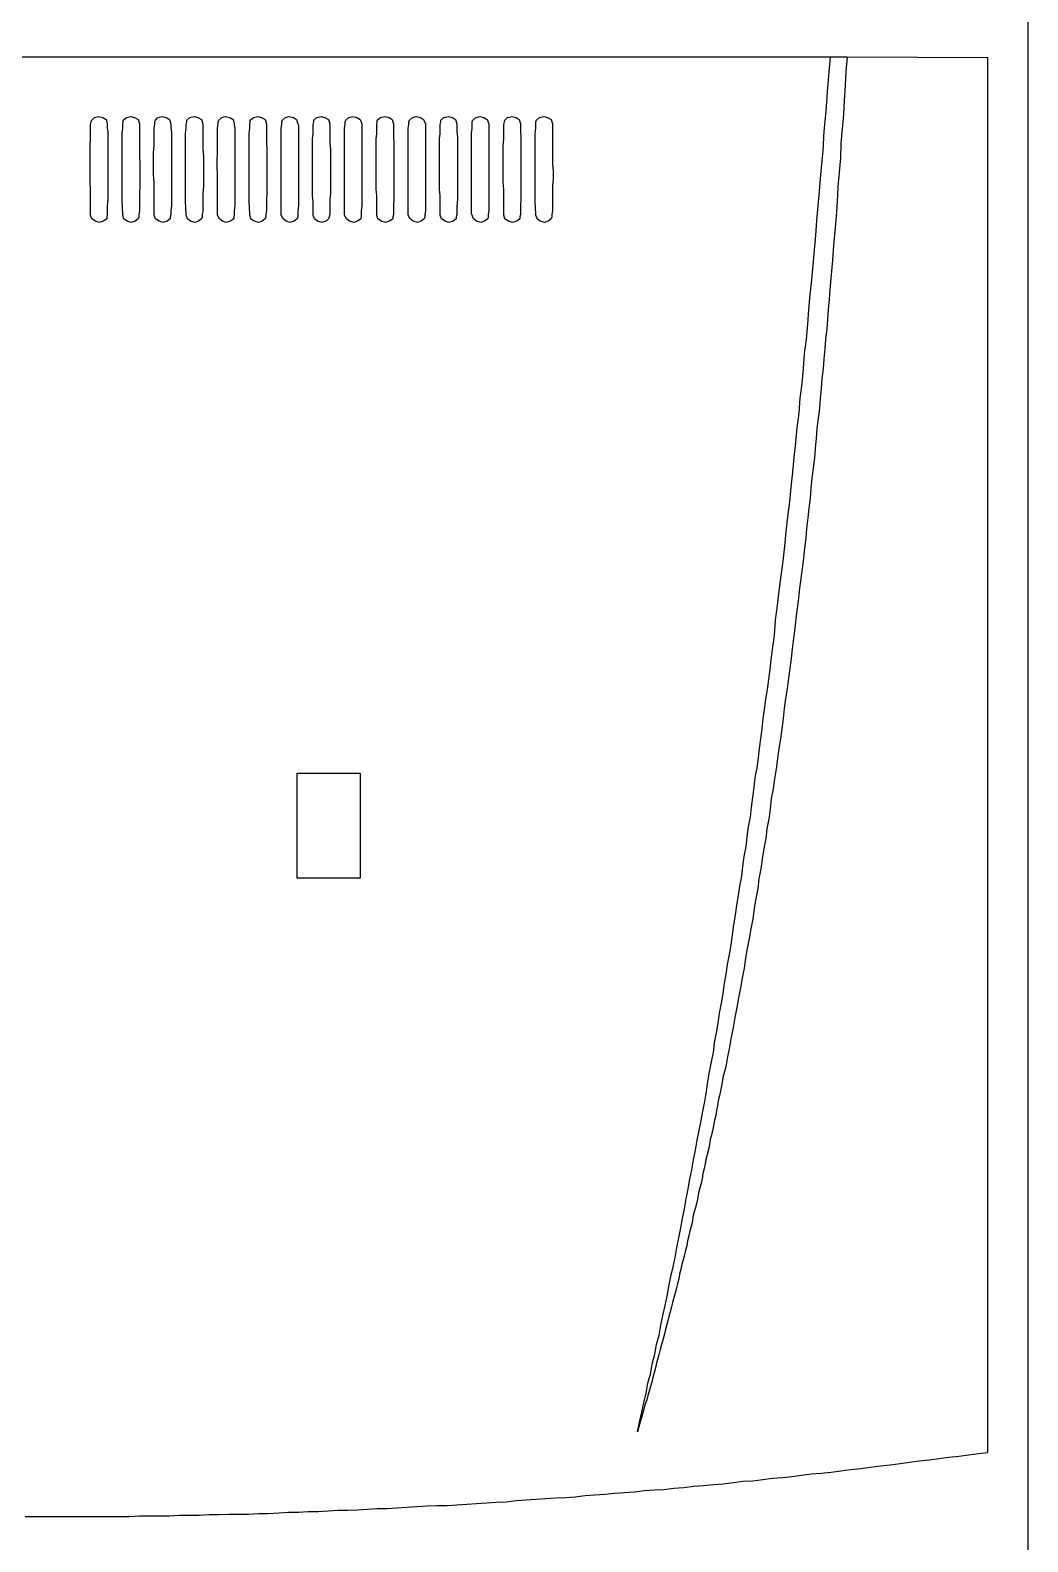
# Model space of a CAD drawing. Extents: x 11 to 591, y 39 to 419.
# Drawn here: x 550.8 to 591.2, y 120.7 to 181.9 of the extents above; entities that cross this region are included whole.
import ezdxf

# ---------------------------------------------------------------- set-up
doc = ezdxf.new("R2010")
doc.units = 0
doc.layers.get('0').update_dxf_attribs({"linetype": 'CONTINUOUS'})

msp = doc.modelspace()

# ---------------------------------------------------------------- linework, layer by layer
at = {"color": 5}
msp.add_line((591.215419, 418.930266), (591.215419, 38.955266), dxfattribs=at)
at = {"color": 3}
for p, q in [((583.890419, 180.830266), (510.540419, 180.830266)), ((589.590419, 180.805266), (583.890419, 180.830266)), ((589.590419, 124.280266), (589.590419, 180.805266)), ((585.240419, 123.730266), (585.640419, 123.780266)), ((585.640419, 123.780266), (586.040419, 123.830266)), ((586.040419, 123.830266), (586.415419, 123.880266)), ((586.415419, 123.880266), (586.815419, 123.930266)), ((586.815419, 123.930266), (587.215419, 123.980266)), ((587.215419, 123.980266), (587.615419, 124.030266)), ((587.615419, 124.030266), (588.015419, 124.080266)), ((588.015419, 124.080266), (588.415419, 124.130266)), ((588.415419, 124.130266), (588.815419, 124.180266)), ((588.815419, 124.180266), (589.215419, 124.230266)), ((589.215419, 124.230266), (589.590419, 124.280266)), ((580.065419, 123.130266), (580.465419, 123.180266)), ((580.465419, 123.180266), (580.865419, 123.230266)), ((580.865419, 123.230266), (581.265419, 123.255266)), ((581.265419, 123.255266), (581.665419, 123.305266)), ((581.665419, 123.305266), (582.040419, 123.355266)), ((582.040419, 123.355266), (582.440419, 123.405266)), ((582.440419, 123.405266), (582.840419, 123.430266)), ((582.840419, 123.430266), (583.240419, 123.480266)), ((583.240419, 123.480266), (583.640419, 123.530266)), ((583.640419, 123.530266), (584.040419, 123.580266)), ((584.040419, 123.580266), (584.440419, 123.630266)), ((584.440419, 123.630266), (584.840419, 123.680266)), ((584.840419, 123.680266), (585.240419, 123.730266)), ((573.265419, 122.530266), (573.665419, 122.555266)), ((573.665419, 122.555266), (574.065419, 122.580266)), ((574.065419, 122.580266), (574.465419, 122.630266)), ((574.465419, 122.630266), (574.865419, 122.655266)), ((574.865419, 122.655266), (575.265419, 122.680266)), ((575.265419, 122.680266), (575.665419, 122.730266)), ((575.665419, 122.730266), (576.065419, 122.755266)), ((576.065419, 122.755266), (576.465419, 122.780266)), ((576.465419, 122.780266), (576.865419, 122.830266)), ((576.865419, 122.830266), (577.265419, 122.855266)), ((577.265419, 122.855266), (577.665419, 122.905266)), ((577.665419, 122.905266), (578.065419, 122.930266)), ((578.065419, 122.930266), (578.465419, 122.980266)), ((578.465419, 122.980266), (578.865419, 123.005266)), ((578.865419, 123.005266), (579.265419, 123.055266)), ((579.265419, 123.055266), (579.665419, 123.105266)), ((579.665419, 123.105266), (580.065419, 123.130266)), ((562.840419, 121.905266), (563.240419, 121.930266)), ((563.240419, 121.930266), (563.640419, 121.930266)), ((563.640419, 121.930266), (564.040419, 121.955266)), ((564.040419, 121.955266), (564.440419, 121.980266)), ((564.440419, 121.980266), (564.840419, 122.005266)), ((564.840419, 122.005266), (565.240419, 122.005266)), ((565.240419, 122.005266), (565.640419, 122.030266)), ((565.640419, 122.030266), (566.040419, 122.055266)), ((566.040419, 122.055266), (566.440419, 122.080266)), ((566.440419, 122.080266), (566.865419, 122.105266)), ((566.865419, 122.105266), (567.265419, 122.130266)), ((567.265419, 122.130266), (567.665419, 122.130266)), ((567.665419, 122.130266), (568.065419, 122.155266)), ((568.065419, 122.155266), (568.465419, 122.180266)), ((568.465419, 122.180266), (568.865419, 122.205266)), ((568.865419, 122.205266), (569.265419, 122.230266)), ((569.265419, 122.230266), (569.665419, 122.255266)), ((569.665419, 122.255266), (570.065419, 122.280266)), ((570.065419, 122.280266), (570.465419, 122.330266)), ((570.465419, 122.330266), (570.865419, 122.355266)), ((570.865419, 122.355266), (571.265419, 122.380266)), ((571.265419, 122.380266), (571.665419, 122.405266)), ((571.665419, 122.405266), (572.065419, 122.430266)), ((572.065419, 122.430266), (572.465419, 122.455266)), ((572.465419, 122.455266), (572.865419, 122.480266)), ((572.865419, 122.480266), (573.265419, 122.530266)), ((550.565419, 121.680266), (550.965419, 121.680266)), ((550.965419, 121.680266), (551.165419, 121.680266)), ((551.165419, 121.680266), (551.565419, 121.680266)), ((551.565419, 121.680266), (551.990419, 121.680266)), ((551.990419, 121.680266), (552.390419, 121.680266)), ((552.390419, 121.680266), (552.790419, 121.680266)), ((552.790419, 121.680266), (553.190419, 121.680266)), ((553.190419, 121.680266), (553.590419, 121.680266)), ((553.590419, 121.680266), (553.990419, 121.680266)), ((553.990419, 121.680266), (554.390419, 121.680266)), ((554.390419, 121.680266), (554.790419, 121.680266)), ((554.790419, 121.680266), (555.190419, 121.705266)), ((555.190419, 121.705266), (555.590419, 121.705266)), ((555.590419, 121.705266), (555.990419, 121.705266)), ((555.990419, 121.705266), (556.415419, 121.705266)), ((556.415419, 121.705266), (556.815419, 121.730266)), ((556.815419, 121.730266), (557.215419, 121.730266)), ((557.215419, 121.730266), (557.615419, 121.730266)), ((557.615419, 121.730266), (558.015419, 121.755266)), ((558.015419, 121.755266), (558.415419, 121.755266)), ((558.415419, 121.755266), (558.815419, 121.780266)), ((558.815419, 121.780266), (559.215419, 121.780266)), ((559.215419, 121.780266), (559.615419, 121.780266)), ((559.615419, 121.780266), (560.015419, 121.805266)), ((560.015419, 121.805266), (560.415419, 121.805266)), ((560.415419, 121.805266), (560.840419, 121.830266)), ((560.840419, 121.830266), (561.240419, 121.855266)), ((561.240419, 121.855266), (561.640419, 121.855266)), ((561.640419, 121.855266), (562.040419, 121.880266)), ((562.040419, 121.880266), (562.440419, 121.880266)), ((562.440419, 121.880266), (562.840419, 121.905266))]:
    msp.add_line(p, q, dxfattribs=at)
at = {"color": 1}
for p, q in [((583.165419, 180.230266), (583.215419, 180.830266)), ((583.890419, 180.830266), (583.840419, 180.255266)), ((583.090419, 179.430266), (583.165419, 180.230266)), ((583.840419, 180.255266), (583.815419, 179.680266)), ((583.815419, 179.680266), (583.765419, 179.080266)), ((583.040419, 178.630266), (583.090419, 179.430266)), ((583.765419, 179.080266), (583.740419, 178.505266)), ((553.265419, 178.280266), (553.365419, 178.380266)), ((553.365419, 178.380266), (553.540419, 178.430266)), ((553.540419, 178.430266), (553.715419, 178.380266)), ((553.715419, 178.380266), (553.840419, 178.305266)), ((553.840419, 178.305266), (553.890419, 178.130266)), ((554.540419, 178.280266), (554.665419, 178.380266)), ((554.665419, 178.380266), (554.840419, 178.430266)), ((554.840419, 178.430266), (554.990419, 178.380266)), ((554.990419, 178.380266), (555.140419, 178.305266)), ((555.140419, 178.305266), (555.190419, 178.130266)), ((555.840419, 178.280266), (555.940419, 178.380266)), ((555.940419, 178.380266), (556.115419, 178.430266)), ((556.115419, 178.430266), (556.290419, 178.380266)), ((556.290419, 178.380266), (556.415419, 178.305266)), ((556.415419, 178.305266), (556.465419, 178.130266)), ((557.115419, 178.280266), (557.240419, 178.380266)), ((557.240419, 178.380266), (557.415419, 178.430266)), ((557.415419, 178.430266), (557.565419, 178.380266)), ((557.565419, 178.380266), (557.715419, 178.305266)), ((557.715419, 178.305266), (557.765419, 178.130266)), ((558.415419, 178.280266), (558.540419, 178.380266)), ((558.540419, 178.380266), (558.690419, 178.430266)), ((558.690419, 178.430266), (558.865419, 178.380266)), ((558.865419, 178.380266), (558.990419, 178.305266)), ((558.990419, 178.305266), (559.040419, 178.130266)), ((559.690419, 178.280266), (559.815419, 178.380266)), ((559.815419, 178.380266), (559.990419, 178.430266)), ((559.990419, 178.430266), (560.140419, 178.380266)), ((560.140419, 178.380266), (560.290419, 178.305266)), ((560.290419, 178.305266), (560.340419, 178.130266)), ((560.990419, 178.280266), (561.115419, 178.380266)), ((561.115419, 178.380266), (561.265419, 178.430266)), ((561.265419, 178.430266), (561.440419, 178.380266)), ((561.440419, 178.380266), (561.565419, 178.305266)), ((561.565419, 178.305266), (561.615419, 178.130266)), ((562.265419, 178.280266), (562.390419, 178.380266)), ((562.390419, 178.380266), (562.565419, 178.430266)), ((562.565419, 178.430266), (562.715419, 178.380266)), ((562.715419, 178.380266), (562.865419, 178.305266)), ((562.865419, 178.305266), (562.915419, 178.130266)), ((563.565419, 178.280266), (563.690419, 178.380266)), ((563.690419, 178.380266), (563.840419, 178.430266)), ((563.840419, 178.430266), (564.015419, 178.380266)), ((564.015419, 178.380266), (564.140419, 178.305266)), ((564.140419, 178.305266), (564.215419, 178.130266)), ((564.840419, 178.280266), (564.965419, 178.380266)), ((564.965419, 178.380266), (565.140419, 178.430266)), ((565.140419, 178.430266), (565.315419, 178.380266)), ((565.315419, 178.380266), (565.440419, 178.305266)), ((565.440419, 178.305266), (565.490419, 178.130266)), ((566.140419, 178.280266), (566.265419, 178.380266)), ((566.265419, 178.380266), (566.415419, 178.430266)), ((566.415419, 178.430266), (566.590419, 178.380266)), ((566.590419, 178.380266), (566.715419, 178.305266)), ((566.715419, 178.305266), (566.790419, 178.130266)), ((567.415419, 178.280266), (567.540419, 178.380266)), ((567.540419, 178.380266), (567.715419, 178.430266)), ((567.715419, 178.430266), (567.890419, 178.380266)), ((567.890419, 178.380266), (568.015419, 178.305266)), ((568.015419, 178.305266), (568.065419, 178.130266)), ((568.715419, 178.280266), (568.840419, 178.380266)), ((568.840419, 178.380266), (568.990419, 178.430266)), ((568.990419, 178.430266), (569.165419, 178.380266)), ((569.165419, 178.380266), (569.290419, 178.305266)), ((569.290419, 178.305266), (569.365419, 178.130266)), ((570.015419, 178.280266), (570.115419, 178.380266)), ((570.115419, 178.380266), (570.290419, 178.430266)), ((570.290419, 178.430266), (570.465419, 178.380266)), ((570.465419, 178.380266), (570.590419, 178.305266)), ((570.590419, 178.305266), (570.640419, 178.130266)), ((571.290419, 178.280266), (571.415419, 178.380266)), ((571.415419, 178.380266), (571.590419, 178.430266)), ((571.590419, 178.430266), (571.740419, 178.380266)), ((571.740419, 178.380266), (571.890419, 178.305266)), ((571.890419, 178.305266), (571.940419, 178.130266)), ((582.965419, 177.830266), (583.040419, 178.630266)), ((583.740419, 178.505266), (583.690419, 177.930266)), ((553.215419, 178.105266), (553.240419, 178.205266)), ((553.215419, 177.955266), (553.215419, 178.105266)), ((553.215419, 177.730266), (553.215419, 177.955266)), ((553.215419, 177.505266), (553.215419, 177.730266)), ((553.240419, 178.205266), (553.265419, 178.280266)), ((553.890419, 178.130266), (553.890419, 178.080266)), ((553.890419, 178.080266), (553.890419, 177.955266)), ((553.890419, 177.955266), (553.915419, 177.805266)), ((553.915419, 177.805266), (553.915419, 177.605266)), ((554.490419, 177.730266), (554.515419, 177.955266)), ((554.490419, 177.505266), (554.490419, 177.730266)), ((554.515419, 178.105266), (554.540419, 178.205266)), ((554.515419, 177.955266), (554.515419, 178.105266)), ((554.540419, 178.205266), (554.540419, 178.280266)), ((555.190419, 178.130266), (555.190419, 178.080266)), ((555.190419, 178.080266), (555.190419, 177.955266)), ((555.190419, 177.955266), (555.190419, 177.805266)), ((555.190419, 177.805266), (555.190419, 177.605266)), ((555.790419, 177.955266), (555.815419, 178.105266)), ((555.790419, 177.730266), (555.790419, 177.955266)), ((555.790419, 177.505266), (555.790419, 177.730266)), ((555.815419, 178.205266), (555.840419, 178.280266)), ((555.815419, 178.105266), (555.815419, 178.205266)), ((556.465419, 178.130266), (556.465419, 178.080266)), ((556.465419, 178.080266), (556.465419, 177.955266)), ((556.465419, 177.955266), (556.490419, 177.805266)), ((556.490419, 177.805266), (556.490419, 177.605266)), ((557.065419, 177.730266), (557.090419, 177.955266)), ((557.065419, 177.505266), (557.065419, 177.730266)), ((557.090419, 178.105266), (557.115419, 178.205266)), ((557.090419, 177.955266), (557.090419, 178.105266)), ((557.115419, 178.205266), (557.115419, 178.280266)), ((557.765419, 178.130266), (557.765419, 178.080266)), ((557.765419, 178.080266), (557.765419, 177.955266)), ((557.765419, 177.955266), (557.765419, 177.805266)), ((557.765419, 177.805266), (557.765419, 177.605266)), ((558.365419, 177.955266), (558.390419, 178.105266)), ((558.365419, 177.730266), (558.365419, 177.955266)), ((558.365419, 177.505266), (558.365419, 177.730266)), ((558.390419, 178.205266), (558.415419, 178.280266)), ((558.390419, 178.105266), (558.390419, 178.205266)), ((559.040419, 178.130266), (559.040419, 178.080266)), ((559.040419, 178.080266), (559.065419, 177.955266)), ((559.065419, 177.955266), (559.065419, 177.805266)), ((559.065419, 177.805266), (559.065419, 177.605266)), ((559.640419, 177.730266), (559.665419, 177.955266)), ((559.640419, 177.505266), (559.640419, 177.730266)), ((559.665419, 178.105266), (559.690419, 178.205266)), ((559.665419, 177.955266), (559.665419, 178.105266)), ((559.690419, 178.205266), (559.690419, 178.280266)), ((560.340419, 178.130266), (560.340419, 178.080266)), ((560.340419, 178.080266), (560.340419, 177.955266)), ((560.340419, 177.955266), (560.340419, 177.805266)), ((560.340419, 177.805266), (560.340419, 177.605266)), ((560.940419, 177.955266), (560.965419, 178.105266)), ((560.940419, 177.730266), (560.940419, 177.955266)), ((560.940419, 177.505266), (560.940419, 177.730266)), ((560.965419, 178.205266), (560.990419, 178.280266)), ((560.965419, 178.105266), (560.965419, 178.205266)), ((561.615419, 178.130266), (561.640419, 178.080266)), ((561.640419, 178.080266), (561.640419, 177.955266)), ((561.640419, 177.955266), (561.640419, 177.805266)), ((561.640419, 177.805266), (561.640419, 177.605266)), ((562.215419, 177.505266), (562.240419, 177.730266)), ((562.240419, 178.105266), (562.265419, 178.205266)), ((562.240419, 177.955266), (562.240419, 178.105266)), ((562.240419, 177.730266), (562.240419, 177.955266)), ((562.265419, 178.205266), (562.265419, 178.280266)), ((562.915419, 178.130266), (562.915419, 178.080266)), ((562.915419, 178.080266), (562.915419, 177.955266)), ((562.915419, 177.955266), (562.915419, 177.805266)), ((562.915419, 177.805266), (562.915419, 177.605266)), ((563.515419, 177.955266), (563.540419, 178.105266)), ((563.515419, 177.730266), (563.515419, 177.955266)), ((563.515419, 177.505266), (563.515419, 177.730266)), ((563.540419, 178.205266), (563.565419, 178.280266)), ((563.540419, 178.105266), (563.540419, 178.205266)), ((564.215419, 178.130266), (564.215419, 178.080266)), ((564.215419, 178.080266), (564.215419, 177.955266)), ((564.215419, 177.955266), (564.215419, 177.805266)), ((564.215419, 177.805266), (564.215419, 177.605266)), ((564.790419, 177.505266), (564.815419, 177.730266)), ((564.815419, 178.105266), (564.840419, 178.205266)), ((564.815419, 177.955266), (564.815419, 178.105266)), ((564.815419, 177.730266), (564.815419, 177.955266)), ((564.840419, 178.205266), (564.840419, 178.280266)), ((565.490419, 178.130266), (565.490419, 178.080266)), ((565.490419, 178.080266), (565.490419, 177.955266)), ((565.490419, 177.955266), (565.490419, 177.805266)), ((565.490419, 177.805266), (565.490419, 177.605266)), ((566.090419, 177.955266), (566.115419, 178.105266)), ((566.090419, 177.730266), (566.090419, 177.955266)), ((566.090419, 177.505266), (566.090419, 177.730266)), ((566.115419, 178.205266), (566.140419, 178.280266)), ((566.115419, 178.105266), (566.115419, 178.205266)), ((566.790419, 178.130266), (566.790419, 178.080266)), ((566.790419, 178.080266), (566.790419, 177.955266)), ((566.790419, 177.955266), (566.790419, 177.805266)), ((566.790419, 177.805266), (566.790419, 177.605266)), ((567.365419, 177.505266), (567.390419, 177.730266)), ((567.390419, 178.105266), (567.415419, 178.205266)), ((567.390419, 177.955266), (567.390419, 178.105266)), ((567.390419, 177.730266), (567.390419, 177.955266)), ((567.415419, 178.205266), (567.415419, 178.280266)), ((568.065419, 178.130266), (568.065419, 178.080266)), ((568.065419, 178.080266), (568.065419, 177.955266)), ((568.065419, 177.955266), (568.065419, 177.805266)), ((568.065419, 177.805266), (568.090419, 177.605266)), ((568.665419, 177.730266), (568.690419, 177.955266)), ((568.665419, 177.505266), (568.665419, 177.730266)), ((568.690419, 178.205266), (568.715419, 178.280266)), ((568.690419, 178.105266), (568.690419, 178.205266)), ((568.690419, 177.955266), (568.690419, 178.105266)), ((569.365419, 178.130266), (569.365419, 178.080266)), ((569.365419, 178.080266), (569.365419, 177.955266)), ((569.365419, 177.955266), (569.365419, 177.805266)), ((569.365419, 177.805266), (569.365419, 177.605266)), ((569.965419, 178.105266), (569.990419, 178.205266)), ((569.965419, 177.955266), (569.965419, 178.105266)), ((569.965419, 177.730266), (569.965419, 177.955266)), ((569.965419, 177.505266), (569.965419, 177.730266)), ((569.990419, 178.205266), (570.015419, 178.280266)), ((570.640419, 178.130266), (570.640419, 178.080266)), ((570.640419, 178.080266), (570.640419, 177.955266)), ((570.640419, 177.955266), (570.640419, 177.805266)), ((570.640419, 177.805266), (570.665419, 177.605266)), ((571.240419, 177.730266), (571.265419, 177.955266)), ((571.240419, 177.505266), (571.240419, 177.730266)), ((571.265419, 178.205266), (571.290419, 178.280266)), ((571.265419, 178.105266), (571.265419, 178.205266)), ((571.265419, 177.955266), (571.265419, 178.105266)), ((571.940419, 178.130266), (571.940419, 178.080266)), ((571.940419, 178.080266), (571.940419, 177.955266)), ((571.940419, 177.955266), (571.940419, 177.805266)), ((571.940419, 177.805266), (571.940419, 177.605266)), ((582.915419, 177.030266), (582.965419, 177.830266)), ((583.690419, 177.930266), (583.640419, 177.330266)), ((553.190419, 177.255266), (553.215419, 177.505266)), ((553.190419, 176.955266), (553.190419, 177.255266)), ((553.915419, 177.605266), (553.915419, 177.355266)), ((553.915419, 177.355266), (553.915419, 177.105266)), ((553.915419, 177.105266), (553.915419, 176.805266)), ((554.490419, 177.255266), (554.490419, 177.505266)), ((554.490419, 176.955266), (554.490419, 177.255266)), ((555.190419, 177.605266), (555.190419, 177.355266)), ((555.190419, 177.355266), (555.190419, 177.105266)), ((555.190419, 177.105266), (555.190419, 176.805266)), ((555.765419, 176.955266), (555.790419, 177.255266)), ((555.790419, 177.255266), (555.790419, 177.505266)), ((556.490419, 177.605266), (556.490419, 177.355266)), ((556.490419, 177.355266), (556.490419, 177.105266)), ((556.490419, 177.105266), (556.490419, 176.805266)), ((557.065419, 177.255266), (557.065419, 177.505266)), ((557.065419, 176.955266), (557.065419, 177.255266)), ((557.765419, 177.605266), (557.765419, 177.355266)), ((557.765419, 177.355266), (557.765419, 177.105266)), ((557.765419, 177.105266), (557.790419, 176.805266)), ((558.365419, 177.255266), (558.365419, 177.505266)), ((558.365419, 176.955266), (558.365419, 177.255266)), ((559.065419, 177.605266), (559.065419, 177.355266)), ((559.065419, 177.355266), (559.065419, 177.105266)), ((559.065419, 177.105266), (559.065419, 176.805266)), ((559.640419, 177.255266), (559.640419, 177.505266)), ((559.640419, 176.955266), (559.640419, 177.255266)), ((560.340419, 177.605266), (560.340419, 177.355266)), ((560.340419, 177.355266), (560.365419, 177.105266)), ((560.365419, 177.105266), (560.365419, 176.805266)), ((560.940419, 177.255266), (560.940419, 177.505266)), ((560.940419, 176.955266), (560.940419, 177.255266)), ((561.640419, 177.605266), (561.640419, 177.355266)), ((561.640419, 177.355266), (561.640419, 177.105266)), ((561.640419, 177.105266), (561.640419, 176.805266)), ((562.215419, 177.255266), (562.215419, 177.505266)), ((562.215419, 176.955266), (562.215419, 177.255266)), ((562.915419, 177.605266), (562.915419, 177.355266)), ((562.915419, 177.355266), (562.940419, 177.105266)), ((562.940419, 177.105266), (562.940419, 176.805266)), ((563.515419, 177.255266), (563.515419, 177.505266)), ((563.515419, 176.955266), (563.515419, 177.255266)), ((564.215419, 177.605266), (564.215419, 177.355266)), ((564.215419, 177.355266), (564.215419, 177.105266)), ((564.215419, 177.105266), (564.215419, 176.805266)), ((564.790419, 177.255266), (564.790419, 177.505266)), ((564.790419, 176.955266), (564.790419, 177.255266)), ((565.490419, 177.605266), (565.515419, 177.355266)), ((565.515419, 177.355266), (565.515419, 177.105266)), ((565.515419, 177.105266), (565.515419, 176.805266)), ((566.090419, 177.255266), (566.090419, 177.505266)), ((566.090419, 176.955266), (566.090419, 177.255266)), ((566.790419, 177.605266), (566.790419, 177.355266)), ((566.790419, 177.355266), (566.790419, 177.105266)), ((566.790419, 177.105266), (566.790419, 176.805266)), ((567.365419, 177.255266), (567.365419, 177.505266)), ((567.365419, 176.955266), (567.365419, 177.255266)), ((568.090419, 177.605266), (568.090419, 177.355266)), ((568.090419, 177.355266), (568.090419, 177.105266)), ((568.090419, 177.105266), (568.090419, 176.805266)), ((568.665419, 177.255266), (568.665419, 177.505266)), ((568.665419, 176.955266), (568.665419, 177.255266)), ((569.365419, 177.605266), (569.365419, 177.355266)), ((569.365419, 177.355266), (569.365419, 177.105266)), ((569.365419, 177.105266), (569.365419, 176.805266)), ((569.940419, 177.255266), (569.965419, 177.505266)), ((569.940419, 176.955266), (569.940419, 177.255266)), ((570.665419, 177.605266), (570.665419, 177.355266)), ((570.665419, 177.355266), (570.665419, 177.105266)), ((570.665419, 177.105266), (570.665419, 176.805266)), ((571.240419, 177.255266), (571.240419, 177.505266)), ((571.240419, 176.955266), (571.240419, 177.255266)), ((571.940419, 177.605266), (571.940419, 177.355266)), ((571.940419, 177.355266), (571.940419, 177.105266)), ((571.940419, 177.105266), (571.940419, 176.805266)), ((583.640419, 177.330266), (583.615419, 176.755266)), ((553.190419, 176.655266), (553.190419, 176.955266)), ((553.190419, 176.355266), (553.190419, 176.655266)), ((553.915419, 176.805266), (553.915419, 176.505266)), ((553.915419, 176.505266), (553.915419, 176.205266)), ((554.490419, 176.655266), (554.490419, 176.955266)), ((554.490419, 176.355266), (554.490419, 176.655266)), ((555.190419, 176.805266), (555.215419, 176.505266)), ((555.215419, 176.505266), (555.215419, 176.205266)), ((555.765419, 176.655266), (555.765419, 176.955266)), ((555.765419, 176.355266), (555.765419, 176.655266)), ((556.490419, 176.805266), (556.490419, 176.505266)), ((556.490419, 176.505266), (556.490419, 176.205266)), ((557.065419, 176.655266), (557.065419, 176.955266)), ((557.065419, 176.355266), (557.065419, 176.655266)), ((557.790419, 176.805266), (557.790419, 176.505266)), ((557.790419, 176.505266), (557.790419, 176.205266)), ((558.340419, 176.655266), (558.365419, 176.955266)), ((558.340419, 176.355266), (558.340419, 176.655266)), ((559.065419, 176.805266), (559.065419, 176.505266)), ((559.065419, 176.505266), (559.065419, 176.205266)), ((559.640419, 176.655266), (559.640419, 176.955266)), ((559.640419, 176.355266), (559.640419, 176.655266)), ((560.365419, 176.805266), (560.365419, 176.505266)), ((560.365419, 176.505266), (560.365419, 176.205266)), ((560.940419, 176.655266), (560.940419, 176.955266)), ((560.940419, 176.355266), (560.940419, 176.655266)), ((561.640419, 176.805266), (561.640419, 176.505266)), ((561.640419, 176.505266), (561.640419, 176.205266)), ((562.215419, 176.655266), (562.215419, 176.955266)), ((562.215419, 176.355266), (562.215419, 176.655266)), ((562.940419, 176.805266), (562.940419, 176.505266)), ((562.940419, 176.505266), (562.940419, 176.205266)), ((563.515419, 176.655266), (563.515419, 176.955266)), ((563.515419, 176.355266), (563.515419, 176.655266)), ((564.215419, 176.805266), (564.215419, 176.505266)), ((564.215419, 176.505266), (564.215419, 176.205266)), ((564.790419, 176.655266), (564.790419, 176.955266)), ((564.790419, 176.355266), (564.790419, 176.655266)), ((565.515419, 176.805266), (565.515419, 176.505266)), ((565.515419, 176.505266), (565.515419, 176.205266)), ((566.090419, 176.655266), (566.090419, 176.955266)), ((566.090419, 176.355266), (566.090419, 176.655266)), ((566.790419, 176.805266), (566.790419, 176.505266)), ((566.790419, 176.505266), (566.790419, 176.205266)), ((567.365419, 176.655266), (567.365419, 176.955266)), ((567.365419, 176.355266), (567.365419, 176.655266)), ((568.090419, 176.805266), (568.090419, 176.505266)), ((568.090419, 176.505266), (568.090419, 176.205266)), ((568.665419, 176.655266), (568.665419, 176.955266)), ((568.665419, 176.355266), (568.665419, 176.655266)), ((569.365419, 176.805266), (569.365419, 176.505266)), ((569.365419, 176.505266), (569.365419, 176.205266)), ((569.940419, 176.655266), (569.940419, 176.955266)), ((569.940419, 176.355266), (569.940419, 176.655266)), ((570.665419, 176.805266), (570.665419, 176.505266)), ((570.665419, 176.505266), (570.665419, 176.205266)), ((571.240419, 176.655266), (571.240419, 176.955266)), ((571.240419, 176.355266), (571.240419, 176.655266)), ((571.940419, 176.805266), (571.940419, 176.505266)), ((571.940419, 176.505266), (571.965419, 176.205266)), ((582.840419, 176.230266), (582.915419, 177.030266)), ((583.615419, 176.755266), (583.565419, 176.155266)), ((553.190419, 176.055266), (553.190419, 176.355266)), ((553.190419, 175.755266), (553.190419, 176.055266)), ((553.915419, 176.205266), (553.915419, 175.905266)), ((553.915419, 175.905266), (553.915419, 175.605266)), ((554.490419, 176.055266), (554.490419, 176.355266)), ((554.490419, 175.755266), (554.490419, 176.055266)), ((555.215419, 176.205266), (555.215419, 175.905266)), ((555.215419, 175.905266), (555.215419, 175.605266)), ((555.765419, 176.055266), (555.765419, 176.355266)), ((555.790419, 175.755266), (555.765419, 176.055266)), ((556.490419, 176.205266), (556.490419, 175.905266)), ((556.490419, 175.905266), (556.490419, 175.605266)), ((557.065419, 176.055266), (557.065419, 176.355266)), ((557.065419, 175.755266), (557.065419, 176.055266)), ((557.790419, 176.205266), (557.790419, 175.905266)), ((557.790419, 175.905266), (557.790419, 175.605266)), ((558.365419, 176.055266), (558.340419, 176.355266)), ((558.365419, 175.755266), (558.365419, 176.055266)), ((559.065419, 176.205266), (559.065419, 175.905266)), ((559.065419, 175.905266), (559.065419, 175.605266)), ((559.640419, 176.055266), (559.640419, 176.355266)), ((559.640419, 175.755266), (559.640419, 176.055266)), ((560.365419, 176.205266), (560.365419, 175.905266)), ((560.365419, 175.905266), (560.365419, 175.605266)), ((560.940419, 176.055266), (560.940419, 176.355266)), ((560.940419, 175.755266), (560.940419, 176.055266)), ((561.640419, 176.205266), (561.640419, 175.905266)), ((561.640419, 175.905266), (561.640419, 175.605266)), ((562.215419, 176.055266), (562.215419, 176.355266)), ((562.215419, 175.755266), (562.215419, 176.055266)), ((562.940419, 176.205266), (562.940419, 175.905266)), ((562.940419, 175.905266), (562.940419, 175.605266)), ((563.515419, 176.055266), (563.515419, 176.355266)), ((563.515419, 175.755266), (563.515419, 176.055266)), ((564.215419, 176.205266), (564.215419, 175.905266)), ((564.215419, 175.905266), (564.215419, 175.605266)), ((564.790419, 176.055266), (564.790419, 176.355266)), ((564.790419, 175.755266), (564.790419, 176.055266)), ((565.515419, 176.205266), (565.515419, 175.905266)), ((565.515419, 175.905266), (565.515419, 175.605266)), ((566.090419, 176.055266), (566.090419, 176.355266)), ((566.090419, 175.755266), (566.090419, 176.055266)), ((566.790419, 176.205266), (566.790419, 175.905266)), ((566.790419, 175.905266), (566.790419, 175.605266)), ((567.365419, 176.055266), (567.365419, 176.355266)), ((567.365419, 175.755266), (567.365419, 176.055266)), ((568.090419, 176.205266), (568.090419, 175.905266)), ((568.090419, 175.905266), (568.090419, 175.605266)), ((568.665419, 176.055266), (568.665419, 176.355266)), ((568.665419, 175.755266), (568.665419, 176.055266)), ((569.365419, 176.205266), (569.365419, 175.905266)), ((569.365419, 175.905266), (569.365419, 175.605266)), ((569.940419, 176.055266), (569.940419, 176.355266)), ((569.940419, 175.755266), (569.940419, 176.055266)), ((570.665419, 176.205266), (570.665419, 175.905266)), ((570.665419, 175.905266), (570.665419, 175.605266)), ((571.240419, 176.055266), (571.240419, 176.355266)), ((571.240419, 175.755266), (571.240419, 176.055266)), ((571.965419, 175.905266), (571.940419, 175.605266)), ((571.965419, 176.205266), (571.965419, 175.905266)), ((582.765419, 175.405266), (582.840419, 176.230266)), ((583.565419, 176.155266), (583.515419, 175.580266)), ((553.215419, 175.480266), (553.190419, 175.755266)), ((553.215419, 175.205266), (553.215419, 175.480266)), ((553.915419, 175.605266), (553.915419, 175.305266)), ((553.915419, 175.305266), (553.915419, 175.055266)), ((554.490419, 175.480266), (554.490419, 175.755266)), ((554.490419, 175.205266), (554.490419, 175.480266)), ((555.215419, 175.605266), (555.190419, 175.305266)), ((555.190419, 175.305266), (555.190419, 175.055266)), ((555.790419, 175.480266), (555.790419, 175.755266)), ((555.790419, 175.205266), (555.790419, 175.480266)), ((556.490419, 175.605266), (556.490419, 175.305266)), ((556.490419, 175.305266), (556.490419, 175.055266)), ((557.065419, 175.480266), (557.065419, 175.755266)), ((557.065419, 175.205266), (557.065419, 175.480266)), ((557.790419, 175.605266), (557.765419, 175.305266)), ((557.765419, 175.305266), (557.765419, 175.055266)), ((558.365419, 175.480266), (558.365419, 175.755266)), ((558.365419, 175.205266), (558.365419, 175.480266)), ((559.065419, 175.605266), (559.065419, 175.305266)), ((559.065419, 175.305266), (559.065419, 175.055266)), ((559.640419, 175.480266), (559.640419, 175.755266)), ((559.640419, 175.205266), (559.640419, 175.480266)), ((560.365419, 175.305266), (560.340419, 175.055266)), ((560.365419, 175.605266), (560.365419, 175.305266)), ((560.940419, 175.480266), (560.940419, 175.755266)), ((560.940419, 175.205266), (560.940419, 175.480266)), ((561.640419, 175.605266), (561.640419, 175.305266)), ((561.640419, 175.305266), (561.640419, 175.055266)), ((562.215419, 175.480266), (562.215419, 175.755266)), ((562.215419, 175.205266), (562.215419, 175.480266)), ((562.940419, 175.305266), (562.915419, 175.055266)), ((562.940419, 175.605266), (562.940419, 175.305266)), ((563.515419, 175.480266), (563.515419, 175.755266)), ((563.515419, 175.205266), (563.515419, 175.480266)), ((564.215419, 175.605266), (564.215419, 175.305266)), ((564.215419, 175.305266), (564.215419, 175.055266)), ((564.790419, 175.480266), (564.790419, 175.755266)), ((564.815419, 175.205266), (564.790419, 175.480266)), ((565.515419, 175.605266), (565.515419, 175.305266)), ((565.515419, 175.305266), (565.515419, 175.055266)), ((566.090419, 175.480266), (566.090419, 175.755266)), ((566.090419, 175.205266), (566.090419, 175.480266)), ((566.790419, 175.605266), (566.790419, 175.305266)), ((566.790419, 175.305266), (566.790419, 175.055266)), ((567.365419, 175.480266), (567.365419, 175.755266)), ((567.390419, 175.205266), (567.365419, 175.480266)), ((568.090419, 175.605266), (568.090419, 175.305266)), ((568.090419, 175.305266), (568.090419, 175.055266)), ((568.665419, 175.480266), (568.665419, 175.755266)), ((568.665419, 175.205266), (568.665419, 175.480266)), ((569.365419, 175.605266), (569.365419, 175.305266)), ((569.365419, 175.305266), (569.365419, 175.055266)), ((569.965419, 175.480266), (569.940419, 175.755266)), ((569.965419, 175.205266), (569.965419, 175.480266)), ((570.665419, 175.605266), (570.665419, 175.305266)), ((570.665419, 175.305266), (570.665419, 175.055266)), ((571.240419, 175.480266), (571.240419, 175.755266)), ((571.240419, 175.205266), (571.240419, 175.480266)), ((571.940419, 175.605266), (571.940419, 175.305266)), ((571.940419, 175.305266), (571.940419, 175.055266)), ((582.715419, 174.805266), (582.765419, 175.405266)), ((583.515419, 175.580266), (583.490419, 174.980266)), ((553.215419, 174.980266), (553.215419, 175.205266)), ((553.215419, 174.480266), (553.215419, 174.980266)), ((553.915419, 175.055266), (553.890419, 174.805266)), ((553.890419, 174.805266), (553.890419, 174.605266)), ((554.490419, 174.980266), (554.490419, 175.205266)), ((554.515419, 174.480266), (554.490419, 174.980266)), ((555.190419, 175.055266), (555.190419, 174.805266)), ((555.190419, 174.805266), (555.190419, 174.605266)), ((555.790419, 174.980266), (555.790419, 175.205266)), ((555.790419, 174.480266), (555.790419, 174.980266)), ((556.490419, 174.805266), (556.465419, 174.605266)), ((556.490419, 175.055266), (556.490419, 174.805266)), ((557.065419, 174.980266), (557.065419, 175.205266)), ((557.090419, 174.480266), (557.065419, 174.980266)), ((557.765419, 175.055266), (557.765419, 174.805266)), ((557.765419, 174.805266), (557.765419, 174.605266)), ((558.365419, 174.980266), (558.365419, 175.205266)), ((558.365419, 174.480266), (558.365419, 174.980266)), ((559.065419, 174.805266), (559.040419, 174.605266)), ((559.065419, 175.055266), (559.065419, 174.805266)), ((559.640419, 174.980266), (559.640419, 175.205266)), ((559.665419, 174.480266), (559.640419, 174.980266)), ((560.340419, 175.055266), (560.340419, 174.805266)), ((560.340419, 174.805266), (560.340419, 174.605266)), ((560.940419, 174.980266), (560.940419, 175.205266)), ((560.940419, 174.480266), (560.940419, 174.980266)), ((561.640419, 174.805266), (561.615419, 174.605266)), ((561.640419, 175.055266), (561.640419, 174.805266)), ((562.240419, 174.980266), (562.215419, 175.205266)), ((562.240419, 174.480266), (562.240419, 174.980266)), ((562.915419, 175.055266), (562.915419, 174.805266)), ((562.915419, 174.805266), (562.915419, 174.605266)), ((563.515419, 174.980266), (563.515419, 175.205266)), ((563.515419, 174.480266), (563.515419, 174.980266)), ((564.215419, 174.805266), (564.190419, 174.605266)), ((564.215419, 175.055266), (564.215419, 174.805266)), ((564.815419, 174.980266), (564.815419, 175.205266)), ((564.815419, 174.480266), (564.815419, 174.980266)), ((565.515419, 175.055266), (565.490419, 174.805266)), ((565.490419, 174.805266), (565.490419, 174.605266)), ((566.090419, 174.980266), (566.090419, 175.205266)), ((566.090419, 174.480266), (566.090419, 174.980266)), ((566.790419, 175.055266), (566.790419, 174.805266)), ((566.790419, 174.805266), (566.790419, 174.605266)), ((567.390419, 174.980266), (567.390419, 175.205266)), ((567.390419, 174.480266), (567.390419, 174.980266)), ((568.090419, 175.055266), (568.065419, 174.805266)), ((568.065419, 174.805266), (568.065419, 174.605266)), ((568.665419, 174.980266), (568.665419, 175.205266)), ((568.665419, 174.480266), (568.665419, 174.980266)), ((569.365419, 175.055266), (569.365419, 174.805266)), ((569.365419, 174.805266), (569.365419, 174.605266)), ((569.965419, 174.980266), (569.965419, 175.205266)), ((569.965419, 174.480266), (569.965419, 174.980266)), ((570.665419, 175.055266), (570.640419, 174.805266)), ((570.640419, 174.805266), (570.640419, 174.605266)), ((571.240419, 174.980266), (571.240419, 175.205266)), ((571.265419, 174.480266), (571.240419, 174.980266)), ((571.940419, 175.055266), (571.940419, 174.805266)), ((571.940419, 174.805266), (571.940419, 174.605266)), ((582.665419, 174.205266), (582.715419, 174.805266)), ((583.490419, 174.980266), (583.440419, 174.380266)), ((553.215419, 174.430266), (553.215419, 174.480266)), ((553.265419, 174.280266), (553.215419, 174.430266)), ((553.415419, 174.180266), (553.265419, 174.280266)), ((553.565419, 174.130266), (553.415419, 174.180266)), ((553.740419, 174.180266), (553.565419, 174.130266)), ((553.865419, 174.280266), (553.740419, 174.180266)), ((553.890419, 174.455266), (553.865419, 174.355266)), ((553.865419, 174.355266), (553.865419, 174.280266)), ((553.890419, 174.605266), (553.890419, 174.455266)), ((554.515419, 174.430266), (554.515419, 174.480266)), ((554.565419, 174.280266), (554.515419, 174.430266)), ((554.690419, 174.180266), (554.565419, 174.280266)), ((554.865419, 174.130266), (554.690419, 174.180266)), ((555.015419, 174.180266), (554.865419, 174.130266)), ((555.140419, 174.280266), (555.015419, 174.180266)), ((555.165419, 174.355266), (555.140419, 174.280266)), ((555.190419, 174.605266), (555.165419, 174.455266)), ((555.165419, 174.455266), (555.165419, 174.355266)), ((555.790419, 174.430266), (555.790419, 174.480266)), ((555.840419, 174.280266), (555.790419, 174.430266)), ((555.990419, 174.180266), (555.840419, 174.280266)), ((556.140419, 174.130266), (555.990419, 174.180266)), ((556.315419, 174.180266), (556.140419, 174.130266)), ((556.440419, 174.280266), (556.315419, 174.180266)), ((556.465419, 174.455266), (556.440419, 174.355266)), ((556.440419, 174.355266), (556.440419, 174.280266)), ((556.465419, 174.605266), (556.465419, 174.455266)), ((557.090419, 174.430266), (557.090419, 174.480266)), ((557.140419, 174.280266), (557.090419, 174.430266)), ((557.265419, 174.180266), (557.140419, 174.280266)), ((557.440419, 174.130266), (557.265419, 174.180266)), ((557.590419, 174.180266), (557.440419, 174.130266)), ((557.715419, 174.280266), (557.590419, 174.180266)), ((557.740419, 174.355266), (557.715419, 174.280266)), ((557.765419, 174.605266), (557.740419, 174.455266)), ((557.740419, 174.455266), (557.740419, 174.355266)), ((558.365419, 174.430266), (558.365419, 174.480266)), ((558.440419, 174.280266), (558.365419, 174.430266)), ((558.565419, 174.180266), (558.440419, 174.280266)), ((558.715419, 174.130266), (558.565419, 174.180266)), ((558.890419, 174.180266), (558.715419, 174.130266)), ((559.015419, 174.280266), (558.890419, 174.180266)), ((559.040419, 174.455266), (559.015419, 174.355266)), ((559.015419, 174.355266), (559.015419, 174.280266)), ((559.040419, 174.605266), (559.040419, 174.455266)), ((559.665419, 174.430266), (559.665419, 174.480266)), ((559.715419, 174.280266), (559.665419, 174.430266)), ((559.840419, 174.180266), (559.715419, 174.280266)), ((560.015419, 174.130266), (559.840419, 174.180266)), ((560.165419, 174.180266), (560.015419, 174.130266)), ((560.290419, 174.280266), (560.165419, 174.180266)), ((560.315419, 174.355266), (560.290419, 174.280266)), ((560.340419, 174.605266), (560.315419, 174.455266)), ((560.315419, 174.455266), (560.315419, 174.355266)), ((560.940419, 174.430266), (560.940419, 174.480266)), ((561.015419, 174.280266), (560.940419, 174.430266)), ((561.140419, 174.180266), (561.015419, 174.280266)), ((561.290419, 174.130266), (561.140419, 174.180266)), ((561.465419, 174.180266), (561.290419, 174.130266)), ((561.590419, 174.280266), (561.465419, 174.180266)), ((561.615419, 174.355266), (561.590419, 174.280266)), ((561.615419, 174.605266), (561.615419, 174.455266)), ((561.615419, 174.455266), (561.615419, 174.355266)), ((562.240419, 174.430266), (562.240419, 174.480266)), ((562.290419, 174.280266), (562.240419, 174.430266)), ((562.415419, 174.180266), (562.290419, 174.280266)), ((562.590419, 174.130266), (562.415419, 174.180266)), ((562.765419, 174.180266), (562.590419, 174.130266)), ((562.865419, 174.280266), (562.765419, 174.180266)), ((562.890419, 174.355266), (562.865419, 174.280266)), ((562.915419, 174.455266), (562.890419, 174.355266)), ((562.915419, 174.605266), (562.915419, 174.455266)), ((563.515419, 174.430266), (563.515419, 174.480266)), ((563.590419, 174.280266), (563.515419, 174.430266)), ((563.715419, 174.180266), (563.590419, 174.280266)), ((563.890419, 174.130266), (563.715419, 174.180266)), ((564.040419, 174.180266), (563.890419, 174.130266)), ((564.165419, 174.280266), (564.040419, 174.180266)), ((564.190419, 174.355266), (564.165419, 174.280266)), ((564.190419, 174.605266), (564.190419, 174.455266)), ((564.190419, 174.455266), (564.190419, 174.355266)), ((564.815419, 174.430266), (564.815419, 174.480266)), ((564.865419, 174.280266), (564.815419, 174.430266)), ((564.990419, 174.180266), (564.865419, 174.280266)), ((565.165419, 174.130266), (564.990419, 174.180266)), ((565.340419, 174.180266), (565.165419, 174.130266)), ((565.465419, 174.280266), (565.340419, 174.180266)), ((565.490419, 174.455266), (565.465419, 174.355266)), ((565.465419, 174.355266), (565.465419, 174.280266)), ((565.490419, 174.605266), (565.490419, 174.455266)), ((566.090419, 174.430266), (566.090419, 174.480266)), ((566.165419, 174.280266), (566.090419, 174.430266)), ((566.290419, 174.180266), (566.165419, 174.280266)), ((566.465419, 174.130266), (566.290419, 174.180266)), ((566.615419, 174.180266), (566.465419, 174.130266)), ((566.740419, 174.280266), (566.615419, 174.180266)), ((566.765419, 174.355266), (566.740419, 174.280266)), ((566.790419, 174.605266), (566.765419, 174.455266)), ((566.765419, 174.455266), (566.765419, 174.355266)), ((567.390419, 174.430266), (567.390419, 174.480266)), ((567.440419, 174.280266), (567.390419, 174.430266)), ((567.590419, 174.180266), (567.440419, 174.280266)), ((567.740419, 174.130266), (567.590419, 174.180266)), ((567.915419, 174.180266), (567.740419, 174.130266)), ((568.040419, 174.280266), (567.915419, 174.180266)), ((568.065419, 174.455266), (568.040419, 174.355266)), ((568.040419, 174.355266), (568.040419, 174.280266)), ((568.065419, 174.605266), (568.065419, 174.455266)), ((568.690419, 174.430266), (568.665419, 174.480266)), ((568.740419, 174.280266), (568.690419, 174.430266)), ((568.865419, 174.180266), (568.740419, 174.280266)), ((569.040419, 174.130266), (568.865419, 174.180266)), ((569.190419, 174.180266), (569.040419, 174.130266)), ((569.315419, 174.280266), (569.190419, 174.180266)), ((569.340419, 174.355266), (569.315419, 174.280266)), ((569.365419, 174.605266), (569.340419, 174.455266)), ((569.340419, 174.455266), (569.340419, 174.355266)), ((569.965419, 174.430266), (569.965419, 174.480266)), ((570.015419, 174.280266), (569.965419, 174.430266)), ((570.165419, 174.180266), (570.015419, 174.280266)), ((570.315419, 174.130266), (570.165419, 174.180266)), ((570.490419, 174.180266), (570.315419, 174.130266)), ((570.615419, 174.280266), (570.490419, 174.180266)), ((570.640419, 174.455266), (570.615419, 174.355266)), ((570.615419, 174.355266), (570.615419, 174.280266)), ((570.640419, 174.605266), (570.640419, 174.455266)), ((571.265419, 174.430266), (571.265419, 174.480266)), ((571.315419, 174.280266), (571.265419, 174.430266)), ((571.440419, 174.180266), (571.315419, 174.280266)), ((571.615419, 174.130266), (571.440419, 174.180266)), ((571.765419, 174.180266), (571.615419, 174.130266)), ((571.890419, 174.280266), (571.765419, 174.180266)), ((571.915419, 174.355266), (571.890419, 174.280266)), ((571.940419, 174.605266), (571.915419, 174.455266)), ((571.915419, 174.455266), (571.915419, 174.355266)), ((582.615419, 173.605266), (582.665419, 174.205266)), ((583.440419, 174.380266), (583.390419, 173.780266)), ((582.565419, 173.005266), (582.615419, 173.605266)), ((583.390419, 173.780266), (583.340419, 173.205266)), ((582.515419, 172.405266), (582.565419, 173.005266)), ((583.340419, 173.205266), (583.290419, 172.605266)), ((582.465419, 171.805266), (582.515419, 172.405266)), ((583.290419, 172.605266), (583.240419, 172.005266)), ((582.390419, 171.205266), (582.465419, 171.805266)), ((583.240419, 172.005266), (583.190419, 171.405266)), ((582.340419, 170.605266), (582.390419, 171.205266)), ((583.165419, 171.005266), (583.115419, 170.605266)), ((583.190419, 171.405266), (583.165419, 171.005266)), ((582.290419, 170.005266), (582.340419, 170.605266)), ((583.115419, 170.605266), (583.090419, 170.205266)), ((582.240419, 169.405266), (582.290419, 170.005266)), ((583.065419, 169.805266), (583.015419, 169.405266)), ((583.090419, 170.205266), (583.065419, 169.805266)), ((582.165419, 168.805266), (582.240419, 169.405266)), ((583.015419, 169.405266), (582.990419, 169.005266)), ((582.115419, 168.205266), (582.165419, 168.805266)), ((582.940419, 168.605266), (582.915419, 168.205266)), ((582.990419, 169.005266), (582.940419, 168.605266)), ((582.065419, 167.605266), (582.115419, 168.205266)), ((582.915419, 168.205266), (582.865419, 167.805266)), ((581.990419, 167.005266), (582.065419, 167.605266)), ((582.840419, 167.405266), (582.790419, 167.005266)), ((582.865419, 167.805266), (582.840419, 167.405266)), ((581.940419, 166.405266), (581.990419, 167.005266)), ((582.790419, 167.005266), (582.765419, 166.605266)), ((581.865419, 165.805266), (581.940419, 166.405266)), ((582.715419, 166.180266), (582.665419, 165.780266)), ((582.765419, 166.605266), (582.715419, 166.180266)), ((581.815419, 165.205266), (581.865419, 165.805266)), ((582.665419, 165.780266), (582.640419, 165.380266)), ((581.740419, 164.605266), (581.815419, 165.205266)), ((582.590419, 164.980266), (582.565419, 164.580266)), ((582.640419, 165.380266), (582.590419, 164.980266)), ((581.690419, 164.005266), (581.740419, 164.605266)), ((582.565419, 164.580266), (582.515419, 164.180266)), ((581.615419, 163.405266), (581.690419, 164.005266)), ((582.465419, 163.755266), (582.415419, 163.355266)), ((582.515419, 164.180266), (582.465419, 163.755266)), ((581.565419, 162.805266), (581.615419, 163.405266)), ((582.415419, 163.355266), (582.390419, 162.955266)), ((581.490419, 162.205266), (581.565419, 162.805266)), ((582.340419, 162.555266), (582.290419, 162.155266)), ((582.390419, 162.955266), (582.340419, 162.555266)), ((581.415419, 161.605266), (581.490419, 162.205266)), ((582.290419, 162.155266), (582.240419, 161.730266)), ((581.365419, 161.005266), (581.415419, 161.605266)), ((582.215419, 161.330266), (582.165419, 160.930266)), ((582.240419, 161.730266), (582.215419, 161.330266)), ((581.290419, 160.405266), (581.365419, 161.005266)), ((582.115419, 160.530266), (582.065419, 160.105266)), ((582.165419, 160.930266), (582.115419, 160.530266)), ((581.215419, 159.805266), (581.290419, 160.405266)), ((582.065419, 160.105266), (582.015419, 159.705266)), ((581.140419, 159.205266), (581.215419, 159.805266)), ((581.965419, 159.305266), (581.915419, 158.905266)), ((582.015419, 159.705266), (581.965419, 159.305266)), ((581.065419, 158.605266), (581.140419, 159.205266)), ((581.915419, 158.905266), (581.865419, 158.480266)), ((580.990419, 158.005266), (581.065419, 158.605266)), ((581.815419, 158.080266), (581.765419, 157.680266)), ((581.865419, 158.480266), (581.815419, 158.080266)), ((580.940419, 157.405266), (580.990419, 158.005266)), ((581.765419, 157.680266), (581.715419, 157.280266)), ((580.865419, 156.805266), (580.940419, 157.405266)), ((581.665419, 156.855266), (581.615419, 156.455266)), ((581.715419, 157.280266), (581.665419, 156.855266)), ((580.765419, 156.005266), (580.815419, 156.405266)), ((580.815419, 156.405266), (580.865419, 156.805266)), ((581.615419, 156.455266), (581.565419, 156.055266)), ((580.715419, 155.605266), (580.765419, 156.005266)), ((581.515419, 155.655266), (581.465419, 155.230266)), ((581.565419, 156.055266), (581.515419, 155.655266)), ((580.590419, 154.805266), (580.665419, 155.205266)), ((580.665419, 155.205266), (580.715419, 155.605266)), ((581.465419, 155.230266), (581.390419, 154.830266)), ((580.490419, 154.005266), (580.540419, 154.405266)), ((580.540419, 154.405266), (580.590419, 154.805266)), ((581.340419, 154.430266), (581.290419, 154.030266)), ((581.390419, 154.830266), (581.340419, 154.430266)), ((580.440419, 153.605266), (580.490419, 154.005266)), ((581.290419, 154.030266), (581.240419, 153.605266)), ((580.340419, 152.805266), (580.390419, 153.205266)), ((580.390419, 153.205266), (580.440419, 153.605266)), ((581.190419, 153.205266), (581.115419, 152.805266)), ((581.240419, 153.605266), (581.190419, 153.205266)), ((580.290419, 152.430266), (580.340419, 152.805266)), ((581.115419, 152.805266), (581.065419, 152.405266)), ((580.165419, 151.630266), (580.240419, 152.030266)), ((580.240419, 152.030266), (580.290419, 152.430266)), ((581.015419, 151.980266), (580.940419, 151.580266)), ((581.065419, 152.405266), (581.015419, 151.980266)), ((580.115419, 151.230266), (580.165419, 151.630266)), ((580.940419, 151.580266), (580.890419, 151.180266)), ((580.015419, 150.430266), (580.065419, 150.830266)), ((580.065419, 150.830266), (580.115419, 151.230266)), ((580.815419, 150.780266), (580.765419, 150.355266)), ((580.890419, 151.180266), (580.815419, 150.780266)), ((579.965419, 150.030266), (580.015419, 150.430266)), ((580.765419, 150.355266), (580.715419, 149.955266)), ((579.840419, 149.230266), (579.890419, 149.630266)), ((579.890419, 149.630266), (579.965419, 150.030266)), ((580.640419, 149.555266), (580.590419, 149.155266)), ((580.715419, 149.955266), (580.640419, 149.555266)), ((579.790419, 148.830266), (579.840419, 149.230266)), ((580.590419, 149.155266), (580.515419, 148.755266)), ((579.665419, 148.030266), (579.715419, 148.430266)), ((579.715419, 148.430266), (579.790419, 148.830266)), ((580.440419, 148.330266), (580.390419, 147.930266)), ((580.515419, 148.755266), (580.440419, 148.330266)), ((579.615419, 147.630266), (579.665419, 148.030266)), ((580.390419, 147.930266), (580.315419, 147.530266)), ((579.490419, 146.855266), (579.540419, 147.230266)), ((579.540419, 147.230266), (579.615419, 147.630266)), ((580.265419, 147.130266), (580.190419, 146.730266)), ((580.315419, 147.530266), (580.265419, 147.130266)), ((579.365419, 146.055266), (579.415419, 146.455266)), ((579.415419, 146.455266), (579.490419, 146.855266)), ((580.190419, 146.730266), (580.115419, 146.330266)), ((579.290419, 145.655266), (579.365419, 146.055266)), ((580.065419, 145.905266), (579.990419, 145.505266)), ((580.115419, 146.330266), (580.065419, 145.905266)), ((579.190419, 144.855266), (579.240419, 145.255266)), ((579.240419, 145.255266), (579.290419, 145.655266)), ((579.990419, 145.505266), (579.915419, 145.105266)), ((579.115419, 144.455266), (579.190419, 144.855266)), ((579.840419, 144.705266), (579.765419, 144.305266)), ((579.915419, 145.105266), (579.840419, 144.705266)), ((578.990419, 143.655266), (579.040419, 144.055266)), ((579.040419, 144.055266), (579.115419, 144.455266)), ((579.765419, 144.305266), (579.715419, 143.905266)), ((578.915419, 143.280266), (578.990419, 143.655266)), ((579.640419, 143.505266), (579.565419, 143.105266)), ((579.715419, 143.905266), (579.640419, 143.505266)), ((578.790419, 142.480266), (578.865419, 142.880266)), ((578.865419, 142.880266), (578.915419, 143.280266)), ((579.565419, 143.105266), (579.490419, 142.705266)), ((578.715419, 142.080266), (578.790419, 142.480266)), ((579.415419, 142.305266), (579.340419, 141.905266)), ((579.490419, 142.705266), (579.415419, 142.305266)), ((578.590419, 141.280266), (578.665419, 141.680266)), ((578.665419, 141.680266), (578.715419, 142.080266)), ((579.340419, 141.905266), (579.265419, 141.505266)), ((578.515419, 140.880266), (578.590419, 141.280266)), ((579.190419, 141.105266), (579.115419, 140.705266)), ((579.265419, 141.505266), (579.190419, 141.105266)), ((578.390419, 140.105266), (578.465419, 140.480266)), ((578.465419, 140.480266), (578.515419, 140.880266)), ((579.040419, 140.305266), (578.965419, 139.905266)), ((579.115419, 140.705266), (579.040419, 140.305266)), ((578.240419, 139.305266), (578.315419, 139.705266)), ((578.315419, 139.705266), (578.390419, 140.105266)), ((578.965419, 139.905266), (578.865419, 139.530266)), ((578.190419, 138.905266), (578.240419, 139.305266)), ((578.790419, 139.130266), (578.715419, 138.730266)), ((578.865419, 139.530266), (578.790419, 139.130266)), ((578.040419, 138.105266), (578.115419, 138.505266)), ((578.115419, 138.505266), (578.190419, 138.905266)), ((578.665419, 138.530266), (578.640419, 138.330266)), ((578.715419, 138.730266), (578.665419, 138.530266)), ((577.965419, 137.730266), (578.040419, 138.105266)), ((578.565419, 137.930266), (578.515419, 137.730266)), ((578.590419, 138.130266), (578.565419, 137.930266)), ((578.640419, 138.330266), (578.590419, 138.130266)), ((577.815419, 136.930266), (577.890419, 137.330266)), ((577.890419, 137.330266), (577.965419, 137.730266)), ((578.440419, 137.355266), (578.390419, 137.155266)), ((578.465419, 137.530266), (578.440419, 137.355266)), ((578.515419, 137.730266), (578.465419, 137.530266)), ((577.740419, 136.530266), (577.815419, 136.930266)), ((578.315419, 136.755266), (578.265419, 136.555266)), ((578.340419, 136.955266), (578.315419, 136.755266)), ((578.390419, 137.155266), (578.340419, 136.955266)), ((577.590419, 135.730266), (577.665419, 136.130266)), ((577.665419, 136.130266), (577.740419, 136.530266)), ((578.165419, 136.155266), (578.140419, 135.980266)), ((578.215419, 136.355266), (578.165419, 136.155266)), ((578.265419, 136.555266), (578.215419, 136.355266)), ((577.515419, 135.355266), (577.590419, 135.730266)), ((578.040419, 135.580266), (578.015419, 135.380266)), ((578.090419, 135.780266), (578.040419, 135.580266)), ((578.140419, 135.980266), (578.090419, 135.780266)), ((577.365419, 134.555266), (577.440419, 134.955266)), ((577.440419, 134.955266), (577.515419, 135.355266)), ((577.865419, 134.805266), (577.840419, 134.605266)), ((577.915419, 135.005266), (577.865419, 134.805266)), ((577.965419, 135.180266), (577.915419, 135.005266)), ((578.015419, 135.380266), (577.965419, 135.180266)), ((577.290419, 134.155266), (577.365419, 134.555266)), ((577.740419, 134.205266), (577.690419, 134.030266)), ((577.790419, 134.405266), (577.740419, 134.205266)), ((577.840419, 134.605266), (577.790419, 134.405266)), ((577.140419, 133.380266), (577.215419, 133.755266)), ((577.215419, 133.755266), (577.290419, 134.155266)), ((577.615419, 133.630266), (577.565419, 133.430266)), ((577.640419, 133.830266), (577.615419, 133.630266)), ((577.690419, 134.030266), (577.640419, 133.830266)), ((576.990419, 132.580266), (577.065419, 132.980266)), ((577.065419, 132.980266), (577.140419, 133.380266)), ((577.465419, 133.055266), (577.415419, 132.855266)), ((577.515419, 133.255266), (577.465419, 133.055266)), ((577.565419, 133.430266), (577.515419, 133.255266)), ((576.915419, 132.180266), (576.990419, 132.580266)), ((577.340419, 132.480266), (577.290419, 132.280266)), ((577.390419, 132.655266), (577.340419, 132.480266)), ((577.415419, 132.855266), (577.390419, 132.655266)), ((576.740419, 131.405266), (576.840419, 131.805266)), ((576.840419, 131.805266), (576.915419, 132.180266)), ((577.190419, 131.905266), (577.140419, 131.705266)), ((577.240419, 132.080266), (577.190419, 131.905266)), ((577.290419, 132.280266), (577.240419, 132.080266)), ((576.665419, 131.005266), (576.740419, 131.405266)), ((577.015419, 131.130266), (576.965419, 130.930266)), ((577.065419, 131.305266), (577.015419, 131.130266)), ((577.090419, 131.505266), (577.065419, 131.305266)), ((577.140419, 131.705266), (577.090419, 131.505266)), ((576.515419, 130.230266), (576.590419, 130.605266)), ((576.590419, 130.605266), (576.665419, 131.005266)), ((576.865419, 130.555266), (576.815419, 130.355266)), ((576.915419, 130.730266), (576.865419, 130.555266)), ((576.965419, 130.930266), (576.915419, 130.730266)), ((576.415419, 129.830266), (576.515419, 130.230266)), ((576.715419, 129.980266), (576.665419, 129.780266)), ((576.765419, 130.180266), (576.715419, 129.980266)), ((576.815419, 130.355266), (576.765419, 130.180266)), ((576.265419, 129.030266), (576.340419, 129.430266)), ((576.340419, 129.430266), (576.415419, 129.830266)), ((576.565419, 129.405266), (576.515419, 129.205266)), ((576.615419, 129.605266), (576.565419, 129.405266)), ((576.665419, 129.780266), (576.615419, 129.605266)), ((576.165419, 128.655266), (576.265419, 129.030266)), ((576.415419, 128.830266), (576.365419, 128.655266)), ((576.465419, 129.030266), (576.415419, 128.830266)), ((576.515419, 129.205266), (576.465419, 129.030266)), ((575.990419, 127.855266), (576.090419, 128.255266)), ((576.090419, 128.255266), (576.165419, 128.655266)), ((576.215419, 128.080266), (576.165419, 127.905266)), ((576.265419, 128.280266), (576.215419, 128.080266)), ((576.315419, 128.455266), (576.265419, 128.280266)), ((576.365419, 128.655266), (576.315419, 128.455266)), ((575.815419, 127.080266), (575.915419, 127.455266)), ((575.915419, 127.455266), (575.990419, 127.855266)), ((576.065419, 127.505266), (576.015419, 127.330266)), ((576.115419, 127.705266), (576.065419, 127.505266)), ((576.165419, 127.905266), (576.115419, 127.705266)), ((575.740419, 126.680266), (575.815419, 127.080266)), ((575.915419, 126.955266), (575.865419, 126.755266)), ((575.965419, 127.130266), (575.915419, 126.955266)), ((576.015419, 127.330266), (575.965419, 127.130266)), ((575.565419, 125.905266), (575.640419, 126.280266)), ((575.640419, 126.280266), (575.740419, 126.680266)), ((575.765419, 126.405266), (575.690419, 126.205266)), ((575.815419, 126.580266), (575.765419, 126.405266)), ((575.865419, 126.755266), (575.815419, 126.580266)), ((575.540419, 125.655266), (575.390419, 125.105266)), ((575.465419, 125.505266), (575.565419, 125.905266)), ((575.590419, 125.830266), (575.540419, 125.655266)), ((575.640419, 126.030266), (575.590419, 125.830266)), ((575.690419, 126.205266), (575.640419, 126.030266)), ((575.390419, 125.105266), (575.465419, 125.505266))]:
    msp.add_line(p, q, dxfattribs=at)
at = {"color": 7}
for p, q in [((561.590419, 147.555266), (561.590419, 151.805266)), ((561.590419, 151.805266), (564.140419, 151.805266)), ((564.140419, 151.805266), (564.140419, 147.555266)), ((564.140419, 147.555266), (561.590419, 147.555266))]:
    msp.add_line(p, q, dxfattribs=at)

doc.saveas('drawing.dxf')
